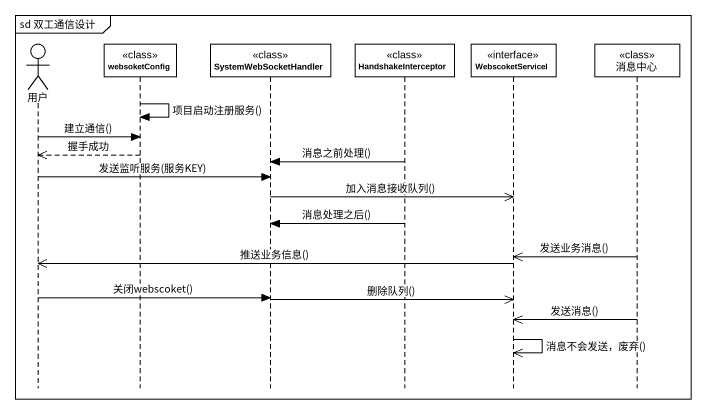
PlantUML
@startuml
mainframe sd 双工通信设计
hide footbox
actor 用户
participant websoketConfig <<class>>
participant SystemWebSocketHandler <<class>>
participant HandshakeInterceptor <<class>>
participant WebscoketServiceI <<interface>>
participant 消息中心 <<class>>

websoketConfig -> websoketConfig : 项目启动注册服务()
用户 -> websoketConfig : 建立通信()
websoketConfig -->> 用户 : 握手成功
HandshakeInterceptor -> SystemWebSocketHandler : 消息之前处理()
用户 -> SystemWebSocketHandler : 发送监听服务(服务KEY)
SystemWebSocketHandler ->> WebscoketServiceI : 加入消息接收队列()
HandshakeInterceptor -> SystemWebSocketHandler : 消息处理之后()
消息中心 ->> WebscoketServiceI : 发送业务消息()
WebscoketServiceI ->> 用户 : 推送业务信息()
用户 -> SystemWebSocketHandler : 关闭webscoket()
SystemWebSocketHandler ->> WebscoketServiceI : 删除队列()
消息中心 ->> WebscoketServiceI : 发送消息()
WebscoketServiceI ->> WebscoketServiceI : 消息不会发送，废弃()
@enduml
